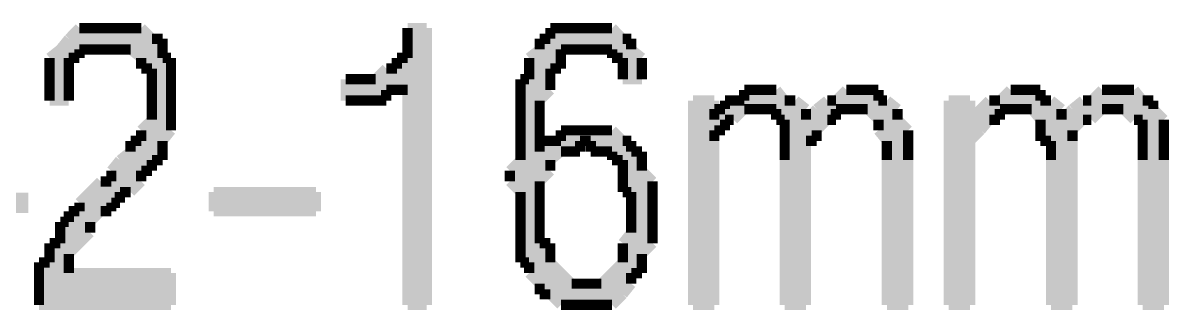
# Model space of a CAD drawing. Header units: millimetres. Extents: x 5 to 350, y 3 to 213.
# Drawn here: x 207.72 to 217.21, y 102.65 to 105.03 of the extents above; entities that cross this region are included whole.
import ezdxf

# ---------------------------------------------------------------- set-up
doc = ezdxf.new("R2010")
doc.units = ezdxf.units.MM
doc.layers.add('H', color=251, linetype='Continuous')
doc.layers.add('P', color=255, linetype='Continuous')

msp = doc.modelspace()

# ---------------------------------------------------------------- hatches: boundary and pattern name
at = {"layer": 'H', "linetype": 'Continuous'}
for points in [[(207.857, 102.694), (207.857, 103.046), (207.945, 103.046), (207.945, 103.205), (208.033, 103.205), (208.033, 103.382), (208.104, 103.382), (208.104, 103.47), (208.192, 103.47), (208.192, 103.54), (208.368, 103.717), (208.456, 103.717), (208.456, 103.805), (208.615, 103.964), (208.615, 104.052), (208.703, 104.052), (208.703, 104.14), (208.792, 104.228), (208.792, 104.652), (208.703, 104.652), (208.703, 104.74), (208.615, 104.81), (208.033, 104.81), (208.192, 104.987), (208.703, 104.987), (208.792, 104.898), (208.88, 104.898), (208.88, 104.74), (208.95, 104.74), (208.95, 104.14), (208.88, 104.052), (208.88, 103.893), (208.792, 103.893), (208.792, 103.805), (208.703, 103.805), (208.703, 103.717), (208.615, 103.628), (208.527, 103.628), (208.527, 103.54), (208.456, 103.54), (208.456, 103.47), (208.368, 103.47), (208.28, 103.382), (208.28, 103.293), (208.104, 103.117), (208.104, 102.958), (208.95, 102.958), (208.95, 102.694), (207.857, 102.694)], [(210.908, 102.694), (210.908, 104.475), (210.397, 104.563), (210.644, 104.563), (210.732, 104.652), (210.82, 104.652), (210.82, 104.74), (210.908, 104.74), (210.908, 104.987), (211.067, 104.987), (211.067, 102.694), (210.908, 102.694)], [(212.69, 104.563), (212.69, 104.74), (212.602, 104.74), (212.602, 104.81), (212.425, 104.81), (212.002, 104.898), (212.09, 104.898), (212.09, 104.987), (212.602, 104.987), (212.69, 104.898), (212.76, 104.898), (212.76, 104.81), (212.848, 104.74), (212.848, 104.563), (212.69, 104.563)], [(212.178, 102.694), (212.09, 102.782), (212.002, 102.782), (212.002, 102.87), (211.914, 102.958), (211.914, 103.046), (211.843, 103.046), (211.843, 103.628), (211.755, 103.717), (211.755, 103.805), (211.843, 103.893), (211.843, 104.563), (211.914, 104.563), (211.914, 104.74), (212.002, 104.81), (212.002, 104.898), (212.425, 104.81), (212.178, 104.81), (212.178, 104.652), (212.09, 104.652), (212.09, 104.475), (212.002, 104.387), (212.002, 103.964), (212.178, 103.964), (212.09, 103.893), (212.09, 103.805), (212.002, 103.717), (212.002, 103.205), (212.09, 103.205), (212.09, 103.046), (212.266, 102.87), (212.76, 102.87), (212.602, 102.694), (212.178, 102.694)], [(207.945, 104.387), (207.945, 104.74), (208.033, 104.81), (208.192, 104.81), (208.192, 104.74), (208.104, 104.74), (208.104, 104.387), (207.945, 104.387)], [(210.397, 104.387), (210.397, 104.563), (210.908, 104.475), (210.732, 104.475), (210.732, 104.387), (210.397, 104.387)], [(213.448, 104.228), (213.448, 104.316), (213.536, 104.316), (213.536, 104.387), (213.695, 104.387), (213.695, 104.475), (213.96, 104.475), (214.03, 104.387), (214.118, 104.387), (214.207, 104.316), (213.695, 104.316), (213.607, 104.228), (213.448, 104.228)], [(214.877, 102.694), (214.877, 104.052), (214.806, 104.14), (214.806, 104.228), (214.718, 104.316), (214.295, 104.316), (214.383, 104.387), (214.454, 104.387), (214.542, 104.475), (214.806, 104.475), (214.806, 104.387), (214.877, 104.387), (214.965, 104.316), (214.965, 104.228), (215.053, 104.14), (215.053, 102.694), (214.877, 102.694)], [(215.565, 104.228), (215.724, 104.387), (215.812, 104.387), (215.9, 104.475), (216.147, 104.475), (216.147, 104.387), (216.235, 104.387), (216.323, 104.316), (215.812, 104.316), (215.812, 104.228), (215.565, 104.228)], [(216.994, 102.694), (216.994, 104.228), (216.923, 104.228), (216.835, 104.316), (216.412, 104.316), (216.5, 104.387), (216.57, 104.387), (216.658, 104.475), (216.923, 104.475), (216.994, 104.387), (217.082, 104.387), (217.082, 104.316), (217.17, 104.228), (217.17, 102.694), (216.994, 102.694)], [(213.272, 102.694), (213.272, 104.387), (213.448, 104.387), (213.448, 104.228), (213.536, 104.228), (213.536, 104.14), (213.448, 104.14), (213.448, 102.694), (213.272, 102.694)], [(215.388, 102.694), (215.388, 104.387), (215.565, 104.387), (215.565, 104.228), (215.724, 104.228), (215.565, 104.052), (215.565, 102.694), (215.388, 102.694)], [(214.03, 102.694), (214.03, 104.228), (213.96, 104.228), (213.96, 104.316), (214.207, 104.316), (214.207, 104.228), (214.383, 104.228), (214.295, 104.14), (214.295, 104.052), (214.207, 104.052), (214.207, 102.694), (214.03, 102.694)], [(214.207, 104.228), (214.295, 104.316), (214.454, 104.316), (214.454, 104.228), (214.207, 104.228)], [(216.235, 102.694), (216.235, 104.052), (216.147, 104.052), (216.147, 104.228), (216.076, 104.316), (216.323, 104.316), (216.323, 104.228), (216.5, 104.228), (216.412, 104.14), (216.412, 102.694), (216.235, 102.694)], [(216.323, 104.228), (216.412, 104.316), (216.658, 104.316), (216.57, 104.228), (216.323, 104.228)], [(212.513, 102.87), (212.69, 103.046), (212.69, 103.205), (212.76, 103.293), (212.76, 103.628), (212.69, 103.628), (212.69, 103.893), (212.602, 103.893), (212.602, 103.964), (212.425, 103.964), (212.425, 104.052), (212.178, 104.052), (212.178, 104.14), (212.602, 104.14), (212.69, 104.052), (212.76, 104.052), (212.76, 103.964), (212.848, 103.964), (212.848, 103.805), (212.937, 103.717), (212.937, 103.205), (212.848, 103.117), (212.848, 102.958), (212.76, 102.958), (212.76, 102.87), (212.513, 102.87)], [(212.002, 103.964), (212.002, 104.052), (212.337, 104.052), (212.337, 103.964), (212.002, 103.964)], [(209.303, 103.47), (209.303, 103.628), (210.15, 103.628), (210.15, 103.47), (209.303, 103.47)]]:
    msp.add_hatch(color=256, dxfattribs=at).paths.add_polyline_path(points)

# ---------------------------------------------------------------- linework, layer by layer
at = {"layer": 'P'}
for points, const_width in [([(208.192, 104.987), (208.104, 104.898)], 0.085), ([(208.28, 104.987), (208.192, 104.987)], 0.085), ([(208.368, 104.987), (208.28, 104.987)], 0.085), ([(208.456, 104.987), (208.368, 104.987)], 0.085), ([(208.527, 104.987), (208.456, 104.987)], 0.085), ([(208.615, 104.987), (208.527, 104.987)], 0.085), ([(208.527, 104.987), (208.527, 104.987)], 0.085), ([(208.703, 104.987), (208.615, 104.987)], 0.085), ([(208.792, 104.898), (208.703, 104.987)], 0.085), ([(211.067, 104.987), (210.908, 104.987)], 0.085), ([(210.908, 104.987), (210.908, 104.898)], 0.085), ([(211.067, 102.694), (211.067, 104.987)], 0.085), ([(212.178, 104.987), (212.09, 104.987)], 0.085), ([(212.09, 104.987), (212.09, 104.898)], 0.085), ([(212.266, 104.987), (212.178, 104.987)], 0.085), ([(212.337, 104.987), (212.266, 104.987)], 0.085), ([(212.425, 104.987), (212.337, 104.987)], 0.085), ([(212.513, 104.987), (212.425, 104.987)], 0.085), ([(212.425, 104.987), (212.425, 104.987)], 0.085), ([(212.602, 104.987), (212.513, 104.987)], 0.085), ([(212.69, 104.898), (212.602, 104.987)], 0.085), ([(208.033, 104.81), (207.945, 104.74)], 0.085), ([(208.104, 104.898), (208.033, 104.81)], 0.085), ([(208.456, 104.81), (208.033, 104.81)], 0.085), ([(208.033, 104.81), (208.456, 104.81)], 0.085), ([(208.192, 104.74), (208.192, 104.81)], 0.085), ([(208.192, 104.81), (208.28, 104.81)], 0.085), ([(208.28, 104.81), (208.368, 104.81)], 0.085), ([(208.368, 104.81), (208.456, 104.81)], 0.085), ([(208.456, 104.81), (208.527, 104.81)], 0.085), ([(208.527, 104.81), (208.615, 104.81)], 0.085), ([(208.615, 104.81), (208.703, 104.74)], 0.085), ([(208.88, 104.898), (208.792, 104.898)], 0.085), ([(208.88, 104.81), (208.88, 104.898)], 0.085), ([(208.88, 104.74), (208.88, 104.81)], 0.085), ([(210.908, 104.898), (210.908, 104.81)], 0.085), ([(210.908, 104.81), (210.908, 104.74)], 0.085), ([(212.002, 104.81), (211.914, 104.74)], 0.085), ([(212.002, 104.898), (212.002, 104.81)], 0.085), ([(212.425, 104.81), (212.002, 104.898)], 0.085), ([(212.09, 104.898), (212.002, 104.898)], 0.085), ([(212.002, 104.898), (212.425, 104.81)], 0.085), ([(212.178, 104.74), (212.178, 104.81)], 0.085), ([(212.178, 104.81), (212.266, 104.81)], 0.085), ([(212.266, 104.81), (212.337, 104.81)], 0.085), ([(212.337, 104.81), (212.425, 104.81)], 0.085), ([(212.425, 104.81), (212.513, 104.81)], 0.085), ([(212.513, 104.81), (212.602, 104.81)], 0.085), ([(212.602, 104.81), (212.602, 104.74)], 0.085), ([(212.76, 104.898), (212.69, 104.898)], 0.085), ([(212.76, 104.81), (212.76, 104.898)], 0.085), ([(212.848, 104.74), (212.76, 104.81)], 0.085), ([(207.945, 104.74), (207.945, 104.652)], 0.085), ([(208.104, 104.652), (208.104, 104.74)], 0.085), ([(208.104, 104.74), (208.192, 104.74)], 0.085), ([(208.703, 104.74), (208.703, 104.652)], 0.085), ([(208.95, 104.74), (208.88, 104.74)], 0.085), ([(208.95, 104.652), (208.95, 104.74)], 0.085), ([(210.908, 104.74), (210.82, 104.74)], 0.085), ([(210.82, 104.74), (210.82, 104.652)], 0.085), ([(211.914, 104.74), (211.914, 104.652)], 0.085), ([(212.178, 104.652), (212.178, 104.74)], 0.085), ([(212.602, 104.74), (212.69, 104.74)], 0.085), ([(212.69, 104.74), (212.69, 104.652)], 0.085), ([(212.848, 104.652), (212.848, 104.74)], 0.085), ([(207.945, 104.652), (207.945, 104.563)], 0.085), ([(208.104, 104.563), (208.104, 104.652)], 0.085), ([(208.703, 104.652), (208.792, 104.652)], 0.085), ([(208.792, 104.652), (208.792, 104.563)], 0.085), ([(208.95, 104.563), (208.95, 104.652)], 0.085), ([(210.732, 104.652), (210.644, 104.563)], 0.085), ([(210.82, 104.652), (210.732, 104.652)], 0.085), ([(211.914, 104.652), (211.914, 104.563)], 0.085), ([(212.09, 104.563), (212.09, 104.652)], 0.085), ([(212.09, 104.652), (212.178, 104.652)], 0.085), ([(212.69, 104.652), (212.69, 104.563)], 0.085), ([(212.848, 104.563), (212.848, 104.652)], 0.085), ([(207.945, 104.563), (207.945, 104.475)], 0.085), ([(208.104, 104.475), (208.104, 104.563)], 0.085), ([(208.792, 104.563), (208.792, 104.475)], 0.085), ([(208.95, 104.475), (208.95, 104.563)], 0.085), ([(210.397, 104.563), (210.397, 104.387)], 0.085), ([(210.908, 104.475), (210.397, 104.563)], 0.085), ([(210.485, 104.563), (210.397, 104.563)], 0.085), ([(210.397, 104.563), (210.908, 104.475)], 0.085), ([(210.573, 104.563), (210.485, 104.563)], 0.085), ([(210.644, 104.563), (210.573, 104.563)], 0.085), ([(211.914, 104.563), (211.843, 104.563)], 0.085), ([(211.843, 104.563), (211.843, 104.475)], 0.085), ([(212.09, 104.475), (212.09, 104.563)], 0.085), ([(212.69, 104.563), (212.848, 104.563)], 0.085), ([(207.945, 104.475), (207.945, 104.387)], 0.085), ([(208.104, 104.387), (208.104, 104.475)], 0.085), ([(208.792, 104.475), (208.792, 104.387)], 0.085), ([(208.95, 104.387), (208.95, 104.475)], 0.085), ([(210.732, 104.387), (210.732, 104.475)], 0.085), ([(210.732, 104.475), (210.82, 104.475)], 0.085), ([(210.82, 104.475), (210.908, 104.475)], 0.085), ([(210.908, 104.475), (210.908, 102.694)], 0.085), ([(211.843, 104.475), (211.843, 104.387)], 0.085), ([(212.002, 104.387), (212.09, 104.475)], 0.085), ([(213.783, 104.475), (213.695, 104.475)], 0.085), ([(213.695, 104.475), (213.695, 104.387)], 0.085), ([(213.872, 104.475), (213.783, 104.475)], 0.085), ([(213.96, 104.475), (213.872, 104.475)], 0.085), ([(214.03, 104.387), (213.96, 104.475)], 0.085), ([(213.96, 104.475), (213.96, 104.475)], 0.085), ([(214.542, 104.475), (214.454, 104.387)], 0.085), ([(214.63, 104.475), (214.542, 104.475)], 0.085), ([(214.718, 104.475), (214.63, 104.475)], 0.085), ([(214.806, 104.475), (214.718, 104.475)], 0.085), ([(214.806, 104.387), (214.806, 104.475)], 0.085), ([(215.9, 104.475), (215.812, 104.387)], 0.085), ([(215.988, 104.475), (215.9, 104.475)], 0.085), ([(216.076, 104.475), (215.988, 104.475)], 0.085), ([(216.147, 104.475), (216.076, 104.475)], 0.085), ([(216.147, 104.387), (216.147, 104.475)], 0.085), ([(216.658, 104.475), (216.57, 104.387)], 0.085), ([(216.747, 104.475), (216.658, 104.475)], 0.085), ([(216.835, 104.475), (216.747, 104.475)], 0.085), ([(216.923, 104.475), (216.835, 104.475)], 0.085), ([(216.994, 104.387), (216.923, 104.475)], 0.085), ([(207.945, 104.387), (208.104, 104.387)], 0.085), ([(208.792, 104.387), (208.792, 104.316)], 0.085), ([(208.95, 104.316), (208.95, 104.387)], 0.085), ([(210.397, 104.387), (210.485, 104.387)], 0.085), ([(210.485, 104.387), (210.573, 104.387)], 0.085), ([(210.573, 104.387), (210.644, 104.387)], 0.085), ([(210.644, 104.387), (210.732, 104.387)], 0.085), ([(211.843, 104.387), (211.843, 104.316)], 0.085), ([(212.002, 104.316), (212.002, 104.387)], 0.085), ([(213.448, 104.387), (213.272, 104.387)], 0.085), ([(213.272, 104.387), (213.272, 102.694)], 0.085), ([(213.448, 104.228), (213.448, 104.387)], 0.085), ([(213.607, 104.387), (213.536, 104.387)], 0.085), ([(213.536, 104.387), (213.536, 104.316)], 0.085), ([(213.695, 104.387), (213.607, 104.387)], 0.085), ([(214.118, 104.387), (214.03, 104.387)], 0.085), ([(214.207, 104.316), (214.118, 104.387)], 0.085), ([(214.383, 104.387), (214.295, 104.316)], 0.085), ([(214.454, 104.387), (214.383, 104.387)], 0.085), ([(214.877, 104.387), (214.806, 104.387)], 0.085), ([(214.965, 104.316), (214.877, 104.387)], 0.085), ([(215.565, 104.387), (215.388, 104.387)], 0.085), ([(215.388, 104.387), (215.388, 102.694)], 0.085), ([(215.565, 104.228), (215.565, 104.387)], 0.085), ([(215.724, 104.387), (215.653, 104.316)], 0.085), ([(215.812, 104.387), (215.724, 104.387)], 0.085), ([(216.235, 104.387), (216.147, 104.387)], 0.085), ([(216.323, 104.316), (216.235, 104.387)], 0.085), ([(216.5, 104.387), (216.412, 104.316)], 0.085), ([(216.57, 104.387), (216.5, 104.387)], 0.085), ([(217.082, 104.387), (216.994, 104.387)], 0.085), ([(217.082, 104.316), (217.082, 104.387)], 0.085), ([(208.792, 104.316), (208.792, 104.228)], 0.085), ([(208.95, 104.228), (208.95, 104.316)], 0.085), ([(211.843, 104.316), (211.843, 104.228)], 0.085), ([(212.002, 104.228), (212.002, 104.316)], 0.085), ([(213.536, 104.316), (213.448, 104.316)], 0.085), ([(213.448, 104.316), (213.448, 104.228)], 0.085), ([(213.607, 104.228), (213.695, 104.316)], 0.085), ([(213.695, 104.316), (213.783, 104.316)], 0.085), ([(214.207, 104.316), (213.783, 104.316)], 0.085), ([(213.783, 104.316), (213.872, 104.316)], 0.085), ([(213.783, 104.316), (214.207, 104.316)], 0.085), ([(213.872, 104.316), (213.96, 104.316)], 0.085), ([(213.96, 104.316), (213.96, 104.228)], 0.085), ([(214.207, 104.228), (214.207, 104.316)], 0.085), ([(214.295, 104.316), (214.207, 104.228)], 0.085), ([(214.63, 104.316), (214.295, 104.316)], 0.085), ([(214.295, 104.316), (214.63, 104.316)], 0.085), ([(214.454, 104.228), (214.454, 104.316)], 0.085), ([(214.454, 104.316), (214.542, 104.316)], 0.085), ([(214.542, 104.316), (214.63, 104.316)], 0.085), ([(214.63, 104.316), (214.718, 104.316)], 0.085), ([(214.718, 104.316), (214.806, 104.228)], 0.085), ([(214.965, 104.228), (214.965, 104.316)], 0.085), ([(215.653, 104.316), (215.565, 104.228)], 0.085), ([(215.812, 104.228), (215.812, 104.316)], 0.085), ([(215.812, 104.316), (215.9, 104.316)], 0.085), ([(215.9, 104.316), (215.988, 104.316)], 0.085), ([(216.323, 104.316), (215.988, 104.316)], 0.085), ([(215.988, 104.316), (216.076, 104.316)], 0.085), ([(215.988, 104.316), (216.323, 104.316)], 0.085), ([(216.076, 104.316), (216.147, 104.228)], 0.085), ([(216.323, 104.228), (216.323, 104.316)], 0.085), ([(216.412, 104.316), (216.323, 104.228)], 0.085), ([(216.747, 104.316), (216.412, 104.316)], 0.085), ([(216.412, 104.316), (216.747, 104.316)], 0.085), ([(216.57, 104.228), (216.658, 104.316)], 0.085), ([(216.658, 104.316), (216.747, 104.316)], 0.085), ([(216.747, 104.316), (216.835, 104.316)], 0.085), ([(216.835, 104.316), (216.923, 104.228)], 0.085), ([(217.17, 104.228), (217.082, 104.316)], 0.085), ([(208.792, 104.228), (208.703, 104.14)], 0.085), ([(208.95, 104.14), (208.95, 104.228)], 0.085), ([(211.843, 104.228), (211.843, 104.14)], 0.085), ([(212.002, 104.14), (212.002, 104.228)], 0.085), ([(213.607, 104.228), (213.448, 104.228)], 0.085), ([(213.448, 104.228), (213.607, 104.228)], 0.085), ([(213.536, 104.14), (213.536, 104.228)], 0.085), ([(213.536, 104.228), (213.607, 104.228)], 0.085), ([(213.96, 104.228), (214.03, 104.228)], 0.085), ([(214.03, 104.228), (214.03, 104.14)], 0.085), ([(214.383, 104.228), (214.207, 104.228)], 0.085), ([(214.207, 104.228), (214.207, 104.228)], 0.085), ([(214.207, 104.228), (214.383, 104.228)], 0.085), ([(214.295, 104.14), (214.383, 104.228)], 0.085), ([(214.383, 104.228), (214.454, 104.228)], 0.085), ([(214.806, 104.228), (214.806, 104.14)], 0.085), ([(215.053, 104.14), (214.965, 104.228)], 0.085), ([(215.724, 104.228), (215.565, 104.228)], 0.085), ([(215.565, 104.228), (215.724, 104.228)], 0.085), ([(215.653, 104.14), (215.724, 104.228)], 0.085), ([(215.724, 104.228), (215.812, 104.228)], 0.085), ([(216.147, 104.228), (216.147, 104.14)], 0.085), ([(216.5, 104.228), (216.323, 104.228)], 0.085), ([(216.323, 104.228), (216.323, 104.228)], 0.085), ([(216.323, 104.228), (216.5, 104.228)], 0.085), ([(216.412, 104.14), (216.5, 104.228)], 0.085), ([(216.5, 104.228), (216.57, 104.228)], 0.085), ([(216.923, 104.228), (216.994, 104.228)], 0.085), ([(216.994, 104.228), (216.994, 104.14)], 0.085), ([(217.17, 104.14), (217.17, 104.228)], 0.085), ([(208.703, 104.052), (208.615, 104.052)], 0.085), ([(208.615, 104.052), (208.615, 103.964)], 0.085), ([(208.703, 104.14), (208.703, 104.052)], 0.085), ([(208.88, 104.052), (208.95, 104.14)], 0.085), ([(208.88, 103.964), (208.88, 104.052)], 0.085), ([(211.843, 104.14), (211.843, 104.052)], 0.085), ([(211.843, 104.052), (211.843, 103.964)], 0.085), ([(212.002, 104.052), (212.002, 104.14)], 0.085), ([(212.09, 104.052), (212.002, 104.052)], 0.085), ([(212.002, 104.052), (212.002, 103.964)], 0.085), ([(212.002, 103.964), (212.002, 104.052)], 0.085), ([(212.337, 104.052), (212.09, 104.052)], 0.085), ([(212.178, 104.052), (212.09, 104.052)], 0.085), ([(212.09, 104.052), (212.337, 104.052)], 0.085), ([(212.266, 104.14), (212.178, 104.14)], 0.085), ([(212.178, 104.14), (212.178, 104.052)], 0.085), ([(212.337, 104.14), (212.266, 104.14)], 0.085), ([(212.425, 104.14), (212.337, 104.14)], 0.085), ([(212.337, 103.964), (212.337, 104.052)], 0.085), ([(212.337, 104.052), (212.425, 104.052)], 0.085), ([(212.513, 104.14), (212.425, 104.14)], 0.085), ([(212.425, 104.14), (212.425, 104.14)], 0.085), ([(212.425, 104.052), (212.425, 103.964)], 0.085), ([(212.602, 104.14), (212.513, 104.14)], 0.085), ([(212.69, 104.052), (212.602, 104.14)], 0.085), ([(212.76, 104.052), (212.69, 104.052)], 0.085), ([(212.76, 103.964), (212.76, 104.052)], 0.085), ([(213.448, 104.052), (213.448, 104.14)], 0.085), ([(213.448, 104.14), (213.536, 104.14)], 0.085), ([(213.448, 102.694), (213.448, 104.052)], 0.085), ([(214.03, 104.14), (214.03, 104.052)], 0.085), ([(214.03, 104.052), (214.03, 103.964)], 0.085), ([(214.207, 102.694), (214.207, 104.052)], 0.085), ([(214.207, 104.052), (214.295, 104.052)], 0.085), ([(214.295, 104.052), (214.295, 104.14)], 0.085), ([(214.806, 104.14), (214.877, 104.052)], 0.085), ([(214.877, 104.052), (214.877, 103.964)], 0.085), ([(215.053, 104.052), (215.053, 104.14)], 0.085), ([(215.053, 103.964), (215.053, 104.052)], 0.085), ([(215.565, 104.052), (215.653, 104.14)], 0.085), ([(215.565, 102.694), (215.565, 104.052)], 0.085), ([(216.147, 104.14), (216.147, 104.052)], 0.085), ([(216.147, 104.052), (216.235, 104.052)], 0.085), ([(216.235, 104.052), (216.235, 103.964)], 0.085), ([(216.412, 104.052), (216.412, 104.14)], 0.085), ([(216.412, 102.694), (216.412, 104.052)], 0.085), ([(216.994, 104.14), (216.994, 104.052)], 0.085), ([(216.994, 104.052), (216.994, 103.964)], 0.085), ([(217.17, 104.052), (217.17, 104.14)], 0.085), ([(217.17, 103.964), (217.17, 104.052)], 0.085), ([(208.615, 103.964), (208.527, 103.893)], 0.085), ([(208.88, 103.893), (208.88, 103.964)], 0.085), ([(211.843, 103.964), (211.843, 103.893)], 0.085), ([(212.002, 103.964), (212.178, 103.964)], 0.085), ([(212.178, 103.964), (212.002, 103.964)], 0.085), ([(212.09, 103.893), (212.178, 103.964)], 0.085), ([(212.178, 103.964), (212.266, 103.964)], 0.085), ([(212.266, 103.964), (212.337, 103.964)], 0.085), ([(212.425, 103.964), (212.513, 103.964)], 0.085), ([(212.513, 103.964), (212.602, 103.964)], 0.085), ([(212.602, 103.964), (212.602, 103.893)], 0.085), ([(212.848, 103.964), (212.76, 103.964)], 0.085), ([(212.848, 103.893), (212.848, 103.964)], 0.085), ([(214.03, 103.964), (214.03, 103.893)], 0.085), ([(214.877, 103.964), (214.877, 103.893)], 0.085), ([(215.053, 103.893), (215.053, 103.964)], 0.085), ([(216.235, 103.964), (216.235, 103.893)], 0.085), ([(216.994, 103.964), (216.994, 103.893)], 0.085), ([(217.17, 103.893), (217.17, 103.964)], 0.085), ([(208.527, 103.893), (208.456, 103.805)], 0.085), ([(208.792, 103.805), (208.792, 103.893)], 0.085), ([(208.792, 103.893), (208.88, 103.893)], 0.085), ([(211.843, 103.893), (211.755, 103.805)], 0.085), ([(212.09, 103.805), (212.09, 103.893)], 0.085), ([(212.602, 103.893), (212.69, 103.893)], 0.085), ([(212.69, 103.893), (212.69, 103.805)], 0.085), ([(212.848, 103.805), (212.848, 103.893)], 0.085), ([(214.03, 103.893), (214.03, 102.694)], 0.085), ([(214.877, 103.893), (214.877, 102.694)], 0.085), ([(215.053, 102.694), (215.053, 103.893)], 0.085), ([(216.235, 103.893), (216.235, 102.694)], 0.085), ([(216.994, 103.893), (216.994, 102.694)], 0.085), ([(217.17, 102.694), (217.17, 103.893)], 0.085), ([(208.456, 103.805), (208.456, 103.717)], 0.085), ([(208.703, 103.717), (208.703, 103.805)], 0.085), ([(208.703, 103.805), (208.792, 103.805)], 0.085), ([(211.755, 103.805), (211.755, 103.717)], 0.085), ([(212.002, 103.717), (212.09, 103.805)], 0.085), ([(212.69, 103.805), (212.69, 103.717)], 0.085), ([(212.937, 103.717), (212.848, 103.805)], 0.085), ([(208.368, 103.717), (208.28, 103.628)], 0.085), ([(208.456, 103.717), (208.368, 103.717)], 0.085), ([(208.615, 103.628), (208.703, 103.717)], 0.085), ([(211.755, 103.717), (211.843, 103.628)], 0.085), ([(212.002, 103.628), (212.002, 103.717)], 0.085), ([(212.69, 103.717), (212.69, 103.628)], 0.085), ([(212.937, 103.628), (212.937, 103.717)], 0.085), ([(199.99, 103.54), (207.768, 103.54)], 0.169), ([(208.28, 103.628), (208.192, 103.54)], 0.085), ([(208.527, 103.54), (208.527, 103.628)], 0.085), ([(208.527, 103.628), (208.615, 103.628)], 0.085), ([(209.303, 103.47), (209.303, 103.628)], 0.085), ([(209.303, 103.628), (210.15, 103.628)], 0.085), ([(210.15, 103.628), (210.15, 103.47)], 0.085), ([(211.843, 103.628), (211.843, 103.54)], 0.085), ([(212.002, 103.54), (212.002, 103.628)], 0.085), ([(212.69, 103.628), (212.76, 103.628)], 0.085), ([(212.76, 103.628), (212.76, 103.54)], 0.085), ([(212.937, 103.54), (212.937, 103.628)], 0.085), ([(208.192, 103.54), (208.192, 103.47)], 0.085), ([(208.456, 103.47), (208.456, 103.54)], 0.085), ([(208.456, 103.54), (208.527, 103.54)], 0.085), ([(211.843, 103.54), (211.843, 103.47)], 0.085), ([(212.002, 103.47), (212.002, 103.54)], 0.085), ([(212.76, 103.54), (212.76, 103.47)], 0.085), ([(212.937, 103.47), (212.937, 103.54)], 0.085), ([(208.192, 103.47), (208.104, 103.47)], 0.085), ([(208.104, 103.47), (208.104, 103.382)], 0.085), ([(208.28, 103.382), (208.368, 103.47)], 0.085), ([(208.368, 103.47), (208.456, 103.47)], 0.085), ([(210.15, 103.47), (209.303, 103.47)], 0.085), ([(209.303, 103.47), (209.303, 103.47)], 0.085), ([(211.843, 103.47), (211.843, 103.382)], 0.085), ([(212.002, 103.382), (212.002, 103.47)], 0.085), ([(212.76, 103.47), (212.76, 103.382)], 0.085), ([(212.937, 103.382), (212.937, 103.47)], 0.085), ([(208.104, 103.382), (208.033, 103.382)], 0.085), ([(208.033, 103.382), (208.033, 103.293)], 0.085), ([(208.033, 103.293), (208.033, 103.205)], 0.085), ([(208.192, 103.205), (208.28, 103.293)], 0.085), ([(208.28, 103.293), (208.28, 103.382)], 0.085), ([(211.843, 103.382), (211.843, 103.293)], 0.085), ([(211.843, 103.293), (211.843, 103.205)], 0.085), ([(212.002, 103.293), (212.002, 103.382)], 0.085), ([(212.002, 103.205), (212.002, 103.293)], 0.085), ([(212.76, 103.293), (212.69, 103.205)], 0.085), ([(212.76, 103.382), (212.76, 103.293)], 0.085), ([(212.937, 103.293), (212.937, 103.382)], 0.085), ([(212.937, 103.205), (212.937, 103.293)], 0.085), ([(208.033, 103.205), (207.945, 103.205)], 0.085), ([(207.945, 103.205), (207.945, 103.117)], 0.085), ([(208.104, 103.117), (208.192, 103.205)], 0.085), ([(211.843, 103.205), (211.843, 103.117)], 0.085), ([(212.09, 103.205), (212.002, 103.205)], 0.085), ([(212.09, 103.117), (212.09, 103.205)], 0.085), ([(212.69, 103.205), (212.69, 103.117)], 0.085), ([(212.848, 103.117), (212.937, 103.205)], 0.085), ([(207.945, 103.117), (207.945, 103.046)], 0.085), ([(208.104, 103.046), (208.104, 103.117)], 0.085), ([(211.843, 103.117), (211.843, 103.046)], 0.085), ([(212.09, 103.046), (212.09, 103.117)], 0.085), ([(212.69, 103.117), (212.69, 103.046)], 0.085), ([(212.848, 103.046), (212.848, 103.117)], 0.085), ([(207.945, 103.046), (207.857, 103.046)], 0.085), ([(207.857, 103.046), (207.857, 102.958)], 0.085), ([(208.104, 102.958), (208.104, 103.046)], 0.085), ([(211.843, 103.046), (211.914, 103.046)], 0.085), ([(211.914, 103.046), (211.914, 102.958)], 0.085), ([(212.178, 102.958), (212.09, 103.046)], 0.085), ([(212.69, 103.046), (212.602, 102.958)], 0.085), ([(212.848, 102.958), (212.848, 103.046)], 0.085), ([(207.857, 102.958), (207.857, 102.87)], 0.085), ([(208.95, 102.958), (208.104, 102.958)], 0.085), ([(208.95, 102.694), (208.95, 102.958)], 0.085), ([(211.914, 102.958), (212.002, 102.87)], 0.085), ([(212.266, 102.87), (212.178, 102.958)], 0.085), ([(212.602, 102.958), (212.513, 102.87)], 0.085), ([(212.76, 102.87), (212.76, 102.958)], 0.085), ([(212.76, 102.958), (212.848, 102.958)], 0.085), ([(207.857, 102.87), (207.857, 102.782)], 0.085), ([(212.002, 102.87), (212.002, 102.782)], 0.085), ([(212.337, 102.87), (212.266, 102.87)], 0.085), ([(212.425, 102.87), (212.337, 102.87)], 0.085), ([(212.513, 102.87), (212.425, 102.87)], 0.085), ([(212.425, 102.87), (212.76, 102.87)], 0.085), ([(212.76, 102.87), (212.425, 102.87)], 0.085), ([(212.69, 102.782), (212.76, 102.87)], 0.085), ([(207.857, 102.782), (207.857, 102.694)], 0.085), ([(212.002, 102.782), (212.09, 102.782)], 0.085), ([(212.09, 102.782), (212.178, 102.694)], 0.085), ([(212.602, 102.694), (212.69, 102.782)], 0.085), ([(207.857, 102.694), (208.95, 102.694)], 0.085), ([(210.908, 102.694), (211.067, 102.694)], 0.085), ([(212.178, 102.694), (212.266, 102.694)], 0.085), ([(212.266, 102.694), (212.337, 102.694)], 0.085), ([(212.337, 102.694), (212.425, 102.694)], 0.085), ([(212.425, 102.694), (212.513, 102.694)], 0.085), ([(212.513, 102.694), (212.602, 102.694)], 0.085), ([(213.272, 102.694), (213.448, 102.694)], 0.085), ([(214.03, 102.694), (214.207, 102.694)], 0.085), ([(214.877, 102.694), (215.053, 102.694)], 0.085), ([(215.388, 102.694), (215.565, 102.694)], 0.085), ([(216.235, 102.694), (216.412, 102.694)], 0.085), ([(216.994, 102.694), (217.17, 102.694)], 0.085)]:
    msp.add_lwpolyline(points, dxfattribs=dict(at, const_width=const_width))

doc.saveas('drawing.dxf')
